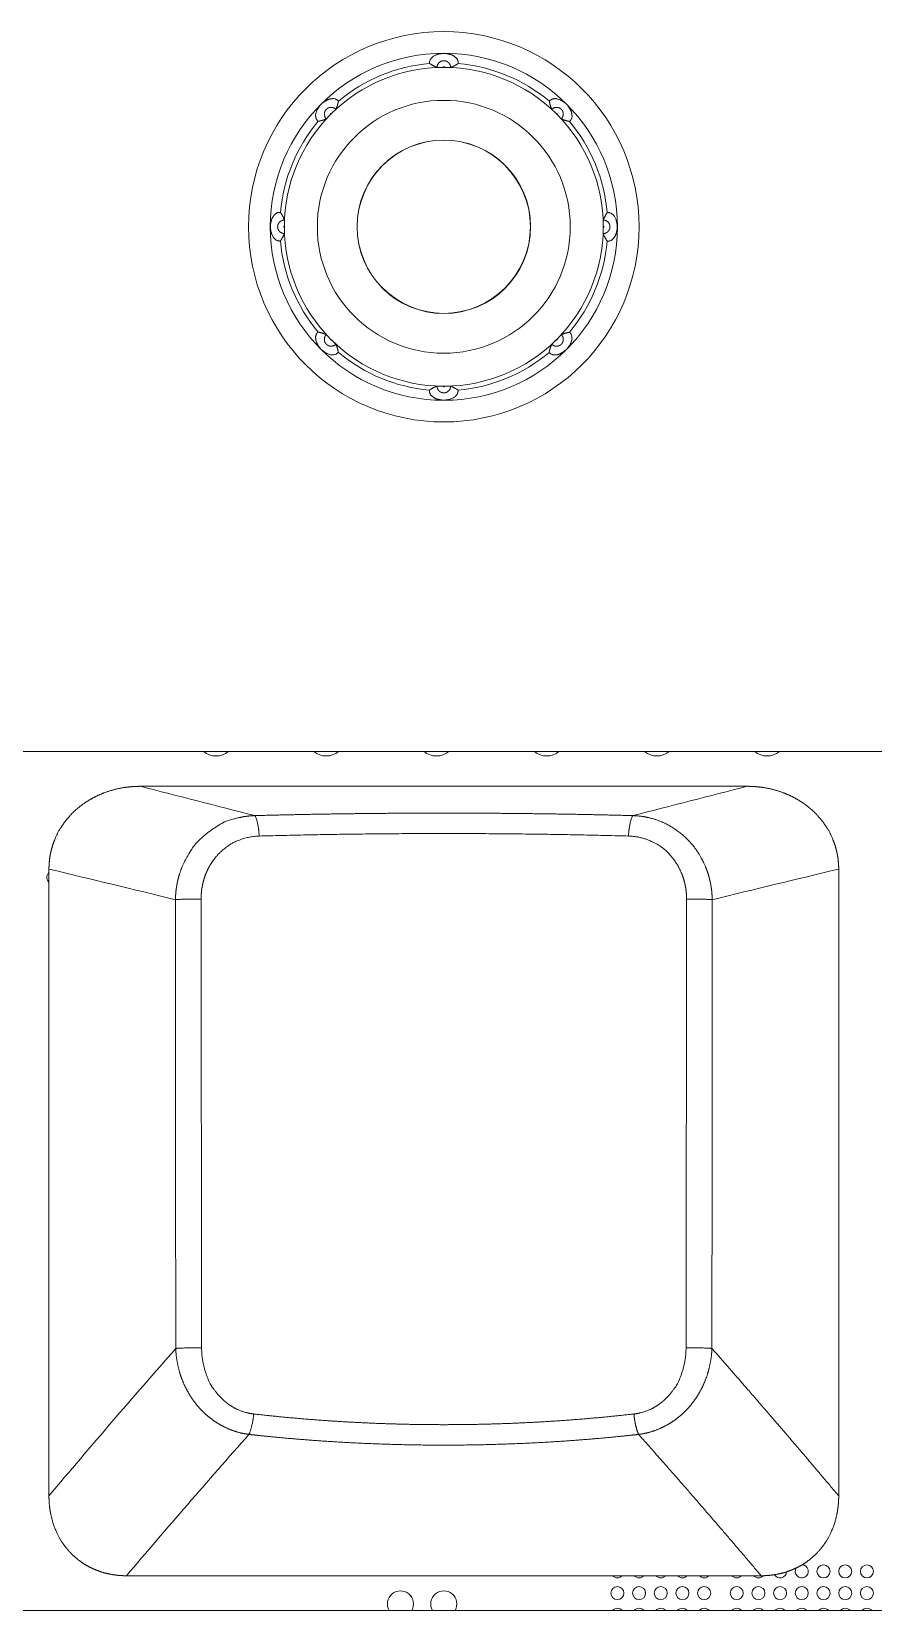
# Model space of a CAD drawing. Header units: metres. Extents: x 0.424 to 0.895, y -0.018 to 0.953.
# Drawn here: x 0.5793 to 0.5987, y 0.59078 to 0.62718 of the extents above; entities that cross this region are included whole.
import ezdxf

# ---------------------------------------------------------------- set-up
doc = ezdxf.new("R2010")
doc.units = ezdxf.units.M
doc.layers.add('Sichtbar (ISO)', color=7, linetype='Continuous', lineweight=50)
doc.layers.add('Sichtbar schmal (ISO)', color=7, linetype='Continuous', lineweight=35)

msp = doc.modelspace()

# ---------------------------------------------------------------- linework, layer by layer
at = {"layer": 'Sichtbar (ISO)', "lineweight": 9}
for p, q in [((0.5603999999999998, 0.6105760999609758), (0.6552, 0.6105760999609757)), ((0.5818035298051261, 0.6097757737308345), (0.5957971226702914, 0.6097757744980232)), ((0.5797003270645376, 0.593416056437063), (0.5797003263507133, 0.6078675933217081)), ((0.5979003263233855, 0.607867594431261), (0.5979003271035406, 0.5934160989983113)), ((0.59611394517345, 0.5915757743708658), (0.5814867090805098, 0.5915757741092095)), ((0.6552, 0.5907760999609756), (0.5603999999999998, 0.5907760999609757))]:
    msp.add_line(p, q, dxfattribs=at)
for centre, radius in [((0.5887996739162689, 0.6226764260797908), 0.0045), ((0.5888000000000009, 0.6226760999609746), 0.004), ((0.5888000000000009, 0.6226760999609746), 0.002), ((0.5888000000000009, 0.6226760999609746), 0.001996172337248936), ((0.5975500000000008, 0.5916760999609748), 0.0001499999999996362), ((0.5980500000000009, 0.5916760999609748), 0.0001499999999996362), ((0.5985500000000008, 0.5916760999609748), 0.0001499999999996362), ((0.5928000000000009, 0.5911760999609749), 0.0001499999999996362), ((0.5933000000000008, 0.5911760999609749), 0.0001499999999996362), ((0.5938000000000009, 0.5911760999609749), 0.000150000000000091), ((0.5943000000000008, 0.5911760999609749), 0.0001499999999996362), ((0.5948000000000009, 0.5911760999609749), 0.0001499999999996362), ((0.5955500000000008, 0.5911760999609749), 0.0001499999999996362), ((0.5960500000000009, 0.5911760999609749), 0.0001499999999996362), ((0.5965500000000008, 0.5911760999609749), 0.0001499999999996362), ((0.5970500000000009, 0.5911760999609749), 0.0001499999999996362), ((0.5975500000000008, 0.5911760999609749), 0.0001499999999996362), ((0.5980500000000009, 0.5911760999609749), 0.0001499999999996362), ((0.5985500000000008, 0.5911760999609749), 0.0001499999999996362)]:
    msp.add_circle(centre, radius, dxfattribs=at)
for centre, radius, start, end in [((0.5888000000000009, 0.6226760999609746), 0.003675000000000017, 90.24134933243043, 134.7535165404962), ((0.5888000000000009, 0.6226760999609746), 0.003779461790660005, 94.95485468305321, 129.9788064891958), ((0.5888000000000009, 0.6226760999610395), 0.003674999999935137, 89.7535165404968, 90.2413493324347), ((0.5888000000000009, 0.6226760999609746), 0.003675000000000025, 45.24134933242912, 89.75351654050117), ((0.5888000000000009, 0.6226760999609746), 0.003779461790659836, 49.95485468305196, 84.97880648919406), ((0.5888000000000009, 0.6226760999609746), 0.00377946179066025, 139.9548546830539, 174.9788064891924), ((0.5888000000000009, 0.6226760999609746), 0.003675000000000187, 135.2413493324317, 179.7535165404967), ((0.5888000000000027, 0.6226760999609726), 0.003675000000002766, 134.7535165404938, 135.2413493324289), ((0.588799999999999, 0.6226760999609728), 0.003675000000002363, 44.75351654049628, 45.2413493324277), ((0.5888000000000009, 0.6226760999609746), 0.003674999999999675, 0.2413493324278077, 44.75351654049737), ((0.5888000000000009, 0.6226760999609746), 0.003779461790659707, 4.954854683051013, 39.97880648919357), ((0.5887999999999363, 0.6226760999609746), 0.00367499999993565, 179.7535165404924, 180.241349332432), ((0.5888000000000009, 0.6226760999609746), 0.00367500000000013, 180.2413493324277, 224.7535165404923), ((0.5888000000000009, 0.6226760999609746), 0.003674999999999864, 315.2413493324266, 359.7535165404967), ((0.5888000000000654, 0.6226760999609746), 0.003674999999935196, 359.7535165404923, 0.241349332432037), ((0.5888000000000009, 0.6226760999609746), 0.00377946179066016, 184.9548546830504, 219.9788064891891), ((0.5888000000000009, 0.6226760999609746), 0.003779461790659902, 319.9548546830494, 354.9788064891923), ((0.5888000000000027, 0.6226760999609767), 0.003675000000002604, 224.7535165405, 225.2413493324308), ((0.5888000000000009, 0.6226760999609746), 0.003674999999999985, 225.2413493324285, 269.753516540494), ((0.5888000000000009, 0.6226760999609746), 0.003675000000000015, 270.2413493324233, 314.7535165404961), ((0.5888000000000135, 0.6226760999609617), 0.003674999999981783, 314.7535165404987, 315.241349332431), ((0.5888000000000009, 0.6226760999609746), 0.003779461790660129, 229.9548546830467, 264.9788064891872), ((0.5888000000000009, 0.6226760999609746), 0.003779461790659966, 274.9548546830463, 309.9788064891906), ((0.5888000000000009, 0.6226760999609103), 0.003674999999935651, 269.7535165404897, 270.2413493324347), ((0.5835500000000009, 0.6109260999609747), 0.0004500000000001438, 231.057558730966, 308.9424412689889), ((0.5860900000000008, 0.6109260999609747), 0.0004499999999998579, 231.0575587310111, 308.9424412689889), ((0.5886300000000008, 0.6109260999609747), 0.0004500000000000995, 231.0575587309615, 308.9424412689935), ((0.5911700000000008, 0.6109260999609747), 0.0004499999999998137, 231.0575587310065, 308.9424412690385), ((0.5937100000000007, 0.6109260999609747), 0.0004499999999998137, 231.0575587310065, 308.9424412689935), ((0.5962500000000006, 0.6109260999609746), 0.0004499999999998137, 231.0575587310065, 308.9424412690431), ((0.5798000000000009, 0.6076760999609747), 0.0001499999999999368, 131.643285775142, 228.3567198849909), ((0.593608008332955, 0.5958681070474031), 0.001799989061280156, 40.37559108278231, 40.3813609778194), ((0.5936079972259443, 0.5958680990528655), 0.001800002918912527, 18.12260901905701, 18.12901816190913), ((0.5928000000000009, 0.5916760999609748), 0.0001500000000000954, 221.9775222962699, 318.022477703614), ((0.5933000000000008, 0.5916760999609748), 0.0001500000000000954, 221.9775222962699, 318.022477703614), ((0.5938000000000009, 0.5916760999609748), 0.0001500000000000954, 221.9775222962699, 318.0224777037301), ((0.5943000000000008, 0.5916760999609748), 0.0001500000000000954, 221.9775222962699, 318.022477703614), ((0.5948000000000009, 0.5916760999609748), 0.0001500000000000954, 221.9775222962699, 318.022477703614), ((0.5955500000000008, 0.5916760999609748), 0.0001500000000000954, 221.9775222962699, 318.022477703614), ((0.5960500000000009, 0.5916760999609748), 0.0001500000000000954, 221.9775222962699, 318.3153472674991), ((0.5965500000000008, 0.5916760999609748), 0.0001500000000002837, 210.6705861153333, 356.1465620189982), ((0.5970500000000009, 0.5916760999609748), 0.0001500000000000491, 148.0360689903399, 88.6651395861879), ((0.5878000000000009, 0.5909260999609748), 0.0002999999999998383, 330.0000000000123, 209.9999999999537), ((0.5888000000000009, 0.5909260999609748), 0.0002999999999998383, 330.0000000000123, 209.9999999999537), ((0.5928000000000009, 0.5906760999609748), 0.0001499999999998001, 41.81031489591682, 138.189685104199), ((0.5933000000000008, 0.5906760999609748), 0.0001499999999998001, 41.81031489591682, 138.189685104199), ((0.5938000000000009, 0.5906760999609748), 0.000150000000000139, 41.81031489580103, 138.189685104199), ((0.5943000000000008, 0.5906760999609748), 0.0001499999999998001, 41.81031489591682, 138.189685104199), ((0.5948000000000009, 0.5906760999609748), 0.0001499999999998001, 41.81031489591682, 138.189685104199), ((0.5955500000000008, 0.5906760999609748), 0.0001499999999998001, 41.81031489591682, 138.189685104199), ((0.5960500000000009, 0.5906760999609748), 0.0001499999999998001, 41.81031489591682, 138.189685104199), ((0.5965500000000008, 0.5906760999609748), 0.0001499999999998001, 41.81031489591682, 138.189685104199), ((0.5970500000000009, 0.5906760999609748), 0.0001499999999998001, 41.81031489591682, 138.189685104199), ((0.5975500000000008, 0.5906760999609748), 0.0001499999999997243, 41.81031489588445, 138.1896851042314), ((0.5980500000000009, 0.5906760999609748), 0.0001499999999997243, 41.81031489588445, 138.1896851042314), ((0.5985500000000008, 0.5906760999609748), 0.0001499999999997243, 41.81031489588445, 138.1896851042314)]:
    msp.add_arc(centre, radius, start, end, dxfattribs=at)
for points in [[(0.5884735649383717, 0.6264414381367028), (0.5884655445149967, 0.6264967157195732), (0.5885337087684017, 0.6265973991427741), (0.5886197561650686, 0.6266381289686893), (0.5886739685260551, 0.6266576303050247), (0.588722807691887, 0.6266662102873944), (0.5887482467674214, 0.6266695430936441), (0.5887666899853528, 0.6266708681359774), (0.5887752167934366, 0.6266713575824145), (0.5887824423652571, 0.6266716369864944), (0.5887879916066374, 0.6266717993272972), (0.5887931610440202, 0.6266718887278824), (0.5887975117615712, 0.6266719290485812), (0.5888018706903633, 0.6266719313868432), (0.5888059257993316, 0.626671900871379), (0.5888104049383862, 0.6266718333493977), (0.5888150272056766, 0.6266717187065309), (0.5888209616096544, 0.6266715237156307), (0.5888277003559627, 0.6266712014079261), (0.5888376321572553, 0.6266706173476605), (0.5888499780554559, 0.6266695457611757), (0.5888811721617292, 0.6266662006087572), (0.5889221774518348, 0.6266573350588883), (0.5889952999933246, 0.6266363619019906), (0.5890613587757709, 0.6265917618594452), (0.5891111508624697, 0.626545354679741), (0.5891352225452212, 0.6264732637189115), (0.5891307944669895, 0.6264410576563103)], [(0.588644605560444, 0.62635016027382), (0.5885899122963522, 0.6263714950675001), (0.588503674023602, 0.626420428233426), (0.5884735649383717, 0.626441438136703)], [(0.589130794466989, 0.6264410576563104), (0.589101166196974, 0.6264201872596494), (0.5890132373178364, 0.6263711494569051), (0.5889557210288746, 0.6263501404280059)], [(0.5859066793967874, 0.625107771672798), (0.5858619235404887, 0.6251411855947354), (0.5858389262524404, 0.6252605707563375), (0.5858709653108856, 0.6253502127188019), (0.5858955098580011, 0.625402340855651), (0.5859239798803184, 0.6254429470127942), (0.5859396144298332, 0.6254632960314606), (0.5859517207927654, 0.6254772763833476), (0.5859574031860182, 0.6254836507814252), (0.5859623142763505, 0.6254889569384184), (0.5859661232984306, 0.6254929955237052), (0.5859697153593131, 0.6254967140019686), (0.5859727632368933, 0.6254998188914532), (0.5859758437922762, 0.6255029027451566), (0.5859787327662695, 0.625505748555732), (0.5859819477828762, 0.6255088680721359), (0.5859852973634695, 0.6255120555090947), (0.5859896316615356, 0.6255161140239113), (0.5859946248022476, 0.6255206513101798), (0.5860020610879221, 0.6255272615223183), (0.5860115493149977, 0.6255352341195672), (0.586035973234302, 0.6255549268519651), (0.5860712384393357, 0.625577653367473), (0.5861377775537855, 0.625614529408548), (0.5862160282249095, 0.6256297007575964), (0.5862840463265754, 0.6256320910753034), (0.5863520386169846, 0.6255981373828489), (0.5863716798935346, 0.6255722340890137)], [(0.5863716798935346, 0.6255722340890137), (0.5863654871221613, 0.6255365260255668), (0.586337986960966, 0.6254396759900397), (0.5863121724668993, 0.6253841502850561)], [(0.591231671711824, 0.6255694205641877), (0.5912650856337616, 0.6256141764204866), (0.5913844707953633, 0.6256371737085349), (0.5914741127578279, 0.6256051346500897), (0.5915262408946775, 0.6255805901029744), (0.59156684705182, 0.6255521200806567), (0.5915871960704865, 0.6255364855311423), (0.5916011764223738, 0.6255243791682098), (0.591607550820451, 0.6255186967749573), (0.5916128569774444, 0.6255137856846249), (0.5916168955627311, 0.6255099766625452), (0.5916206140409948, 0.6255063846016624), (0.591623718930479, 0.6255033367240824), (0.5916268027841827, 0.6255002561686989), (0.5916296485947584, 0.6254973671947055), (0.5916327681111617, 0.6254941521780993), (0.591635955548121, 0.6254908025975059), (0.5916400140629373, 0.6254864682994394), (0.591644551349206, 0.6254814751587277), (0.5916511615613447, 0.625474038873053), (0.5916591341585938, 0.6254645506459775), (0.591678826890991, 0.6254401267266736), (0.5917015534064992, 0.62540486152164), (0.5917384294475739, 0.6253383224071901), (0.5917536007966225, 0.6252600717360661), (0.5917559911143296, 0.6251920536344), (0.5917220374218748, 0.6251240613439906), (0.5916961341280396, 0.6251044200674407)], [(0.5912880724997328, 0.6253839333846454), (0.5912644845304473, 0.6254376932683998), (0.5912381058233261, 0.6255332738782986), (0.591231671711824, 0.6255694205641877)], [(0.5860921665763301, 0.6251641724607067), (0.5860384066925756, 0.6251405844914212), (0.5859428260826769, 0.6251142057842998), (0.5859066793967874, 0.625107771672798)], [(0.5916961341280396, 0.6251044200674407), (0.5916604260645929, 0.6251106128388142), (0.5915635760290658, 0.6251381130000097), (0.5915080503240822, 0.6251639274940761)], [(0.5850346618242722, 0.6223496648993458), (0.5849793874439977, 0.6223416449406469), (0.5848787078483281, 0.622409801459661), (0.5848379764442795, 0.6224958429346877), (0.5848184719009293, 0.6225500587094511), (0.5848098903576967, 0.6225989029443664), (0.5848065567245901, 0.6226243471694382), (0.5848052316142923, 0.6226427932623857), (0.5848047422929878, 0.6226513187012948), (0.5848044629386729, 0.6226585433861637), (0.5848043006129731, 0.6226640924825483), (0.5848042112223855, 0.622669261814353), (0.5848041709088814, 0.6226736124776675), (0.5848041685766168, 0.6226779713731347), (0.5848041990977624, 0.622682026478192), (0.584804266626603, 0.6226865056694392), (0.5848043812794664, 0.6226911280388794), (0.5848045762876725, 0.6226970626537819), (0.5848048986254409, 0.6227038016833273), (0.5848054827476397, 0.6227137340571832), (0.5848065544597683, 0.6227260807244683), (0.5848098999141127, 0.6227572759080493), (0.5848187661065033, 0.6227982822468967), (0.5848397410668374, 0.6228714078046461), (0.5848843448832297, 0.6229374671486223), (0.5849307507343017, 0.6229872534194134), (0.5850028374300993, 0.6230113223428493), (0.585035042304665, 0.623006894427963)], [(0.585035042304665, 0.623006894427963), (0.5850559127678386, 0.6229772660635242), (0.5851049505342528, 0.6228893371961799), (0.5851259595329695, 0.6228318209898487)], [(0.5924740603128459, 0.6228314944005318), (0.5924953950781685, 0.6228861875919263), (0.5925443282128933, 0.6229724258520202), (0.592565338175729, 0.6230025350226036)], [(0.592565338175729, 0.6230025350226036), (0.5926206125560041, 0.6230105549813023), (0.5927212921516736, 0.6229423984622882), (0.5927620235557217, 0.6228563569872616), (0.5927815280990724, 0.6228021412124983), (0.5927901096423049, 0.6227532969775817), (0.5927934432754116, 0.6227278527525101), (0.5927947683857089, 0.6227094066595646), (0.5927952577070135, 0.6227008812206558), (0.5927955370613283, 0.6226936565357857), (0.5927956993870291, 0.6226881074394011), (0.5927957887776159, 0.6226829381075962), (0.5927958290911198, 0.6226785874442816), (0.5927958314233849, 0.6226742285488147), (0.5927958009022393, 0.6226701734437575), (0.5927957333733986, 0.6226656942525102), (0.5927956187205352, 0.62266107188307), (0.5927954237123287, 0.6226551372681675), (0.5927951013745607, 0.6226483982386223), (0.5927945172523617, 0.6226384658647661), (0.5927934455402335, 0.6226261191974812), (0.592790100085889, 0.6225949240138999), (0.5927812338934985, 0.6225539176750529), (0.5927602589331643, 0.6224807921173033), (0.5927156551167716, 0.6224147327733269), (0.5926692492657, 0.6223649465025358), (0.5925971625699024, 0.6223408775791002), (0.5925649576953367, 0.6223453054939863)], [(0.5851259396871553, 0.6225207055214177), (0.5851046049218328, 0.6224660123300231), (0.5850556717871079, 0.6223797740699293), (0.5850346618242722, 0.6223496648993458)], [(0.5925649576953367, 0.6223453054939863), (0.592544087232163, 0.622374933858425), (0.5924950494657485, 0.6224628627257696), (0.5924740404670317, 0.6225203789321008)], [(0.5863683282881773, 0.6197827793577617), (0.5863349143662396, 0.6197380235014627), (0.5862155292046379, 0.6197150262134143), (0.5861258872421733, 0.6197470652718595), (0.5860737591053241, 0.619771609818975), (0.5860331529481811, 0.6198000798412927), (0.5860128039295148, 0.6198157143908073), (0.5859988235776279, 0.6198278207537398), (0.5859924491795502, 0.619833503146992), (0.5859871430225568, 0.6198384142373243), (0.5859831044372706, 0.6198422232594042), (0.585979385959007, 0.6198458153202872), (0.5859762810695222, 0.6198488631978671), (0.585973197215819, 0.6198519437532506), (0.5859703514052432, 0.6198548327272438), (0.5859672318888395, 0.6198580477438499), (0.5859640444518807, 0.6198613973244436), (0.5859599859370639, 0.6198657316225098), (0.5859554486507956, 0.6198707247632219), (0.5859488384386565, 0.6198781610488967), (0.5859408658414075, 0.6198876492759724), (0.5859211731090102, 0.6199120731952759), (0.5858984465935025, 0.6199473384003094), (0.5858615705524273, 0.6200138775147592), (0.5858463992033787, 0.6200921281858833), (0.5858440088856721, 0.6201601462875493), (0.585877962578127, 0.6202281385779588), (0.5859038658719616, 0.6202477798545087)], [(0.5859038658719616, 0.6202477798545087), (0.5859395739354083, 0.6202415870831353), (0.5860364239709358, 0.6202140869219397), (0.586091949675919, 0.6201882724278733)], [(0.5863119275002688, 0.619968266537304), (0.5863355154695543, 0.6199145066535496), (0.5863618941766756, 0.6198189260436509), (0.5863683282881773, 0.6197827793577617)], [(0.5916933206032138, 0.6202444282491514), (0.5917380764595125, 0.6202110143272139), (0.5917610737475608, 0.620091629165612), (0.5917290346891156, 0.6200019872031475), (0.5917044901420005, 0.6199498590662981), (0.5916760201196823, 0.6199092529091543), (0.5916603855701675, 0.6198889038904883), (0.5916482792072358, 0.6198749235386019), (0.5916425968139836, 0.619868549140524), (0.5916376857236512, 0.6198632429835309), (0.5916338767015711, 0.6198592043982445), (0.5916302846406886, 0.6198554859199806), (0.5916272367631084, 0.6198523810304961), (0.591624156207725, 0.6198492971767928), (0.5916212672337318, 0.6198464513662174), (0.5916180522171255, 0.6198433318498136), (0.5916147026365322, 0.6198401444128547), (0.5916103683384656, 0.6198360858980381), (0.5916053751977536, 0.6198315486117697), (0.5915979389120791, 0.6198249383996307), (0.5915884506850032, 0.6198169658023818), (0.5915640267656993, 0.6197972730699842), (0.591528761560666, 0.6197745465544764), (0.5914622224462162, 0.6197376705134013), (0.5913839717750918, 0.6197224991643528), (0.5913159536734263, 0.6197201088466461), (0.5912479613830166, 0.6197540625391007), (0.5912283201064668, 0.6197799658329357)], [(0.5912283201064668, 0.6197799658329357), (0.5912345128778403, 0.6198156738963826), (0.5912620130390357, 0.6199125239319097), (0.5912878275331019, 0.6199680496368931)], [(0.5915078334236712, 0.6201880274612428), (0.5915615933074256, 0.6202116154305282), (0.5916571739173249, 0.6202379941376495), (0.5916933206032138, 0.6202444282491514)], [(0.5891264350616295, 0.6189107617852462), (0.5891344550203282, 0.6188554874049713), (0.5890662985013143, 0.6187548078093019), (0.5889802570262875, 0.6187140764052538), (0.5889260412515244, 0.618694571861903), (0.5888771970166088, 0.6186859903186708), (0.5888517527915371, 0.6186826566855639), (0.5888333066985899, 0.6186813315752664), (0.5888247812596807, 0.6186808422539618), (0.5888175565748117, 0.618680562899647), (0.5888120074784271, 0.6186804005739468), (0.5888068381466226, 0.6186803111833594), (0.5888024874833079, 0.6186802708698552), (0.5887981285878406, 0.618680268537591), (0.5887940734827832, 0.6186802990587361), (0.5887895942915363, 0.6186803665875769), (0.588784971922096, 0.6186804812404405), (0.5887790373071936, 0.6186806762486468), (0.5887722982776483, 0.618680998586415), (0.5887623659037924, 0.6186815827086136), (0.588750019236507, 0.6186826544207418), (0.588718824052926, 0.6186859998750864), (0.5886778177140788, 0.6186948660674774), (0.5886046921563295, 0.6187158410278114), (0.588538632812353, 0.6187604448442038), (0.5884888465415617, 0.6188068506952755), (0.5884647776181262, 0.6188789373910732), (0.5884692055330122, 0.6189111422656388)], [(0.5884692055330122, 0.6189111422656388), (0.5884988338974511, 0.6189320127288126), (0.5885867627647956, 0.6189810504952269), (0.588644278971127, 0.6190020594939436)], [(0.5889553944395577, 0.6190020396481294), (0.5890100876309523, 0.618980704882807), (0.5890963258910462, 0.618931771748082), (0.5891264350616295, 0.6189107617852462)]]:
    msp.add_open_spline(points, degree=2, dxfattribs=at)
for points, knots in [([(0.5887845196944492, 0.626351067356768), (0.5887783744069477, 0.6263510414705713), (0.5887661464599621, 0.6263509677299852), (0.5887466381733959, 0.6263508161657962), (0.588721145291973, 0.6263505235225553), (0.5886980448191769, 0.6263502105295522), (0.5886782087021754, 0.6263499255602692), (0.5886644527409582, 0.6263497786582599), (0.5886506124672495, 0.6263497165134514), (0.5886450136304509, 0.6263500010935341), (0.588644605560444, 0.62635016027382)], [0, 0, 0, 0.09999999999977316, 0.1999999999995446, 0.2999999999993147, 0.3999999999990848, 0.4999999999988528, 0.5999999999988805, 0.6999999999987823, 0.8999999999988516, 1, 1, 1]), ([(0.5889557210288746, 0.6263501404280059), (0.588955136400721, 0.626349926880331), (0.5889487159751391, 0.6263497330360299), (0.5889372836581577, 0.6263497446312267), (0.5889212648291329, 0.6263499307775141), (0.5889004537764613, 0.6263502220986588), (0.5888780255108056, 0.6263505351654723), (0.588853387053695, 0.6263508104265956), (0.5888284958784018, 0.6263510113788602), (0.5888158096098425, 0.6263510659548635)], [0, 0, 0, 0.1167412731909504, 0.2334825463812706, 0.3502238195717682, 0.4669650927622658, 0.5931449107919704, 0.7287632738613746, 0.8643816369307811, 1, 1, 1]), ([(0.5863121724668993, 0.6253841502850561), (0.5863119100733764, 0.6253835858895155), (0.5863075072155299, 0.6253789088944293), (0.5862994151476266, 0.6253708332246104), (0.5862879564996945, 0.6253596378272825), (0.5862730348680685, 0.6253451281859704), (0.5862569543176643, 0.6253294903789002), (0.5862393376585562, 0.6253122629978054), (0.5862215948450064, 0.625294804373674), (0.5862125857074191, 0.6252858724182107)], [0, 0, 0, 0.1167412731868587, 0.2334825463739605, 0.3502238195611871, 0.4669650927484138, 0.5931449107787176, 0.728763273852477, 0.8643816369261711, 1, 1, 1]), ([(0.5913876481371751, 0.6252856405562097), (0.5913832844525339, 0.6252899676321918), (0.5913745858342088, 0.6252985619653981), (0.591360684215136, 0.6253122492401324), (0.5913424510973629, 0.6253300684977653), (0.5913258952793592, 0.6253461816768258), (0.5913116675260042, 0.6253600064228793), (0.5913018367221923, 0.625369629476121), (0.5912920062353587, 0.6253793720772295), (0.5912882484912699, 0.6253835322782815), (0.5912880724997328, 0.6253839333846454)], [0, 0, 0, 0.1000000000004426, 0.2000000000006858, 0.3000000000004913, 0.4000000000002967, 0.5000000000000484, 0.5999999999996782, 0.6999999999993081, 0.8999999999990984, 1, 1, 1]), ([(0.5861904594047658, 0.6252637480981492), (0.5861861323287837, 0.6252593844135077), (0.5861775379955773, 0.625250685795183), (0.5861638507208429, 0.6252367841761098), (0.5861460314632102, 0.6252185510583371), (0.5861299182841496, 0.625201995240333), (0.586116093538096, 0.625187767486978), (0.5861064704848548, 0.6251779366831662), (0.586096727883746, 0.6251681061963327), (0.5860925676826939, 0.625164348452244), (0.5860921665763301, 0.6251641724607067)], [0, 0, 0, 0.1000000000002768, 0.2000000000004539, 0.3000000000005062, 0.4000000000005585, 0.5000000000006108, 0.6000000000006631, 0.7000000000005351, 0.9000000000008899, 1, 1, 1]), ([(0.5915080503240822, 0.6251639274940761), (0.5915074859285416, 0.6251641898875989), (0.5915028089334553, 0.6251685927454459), (0.5914947332636363, 0.6251766848133488), (0.5914835378663086, 0.6251881434612809), (0.5914690282249966, 0.6252030650929069), (0.5914533904179259, 0.6252191456433112), (0.5914361630368314, 0.6252367623024195), (0.5914187044127, 0.6252545051159688), (0.5914097724572368, 0.6252635142535563)], [0, 0, 0, 0.1167412731849525, 0.233482546369905, 0.3502238195552334, 0.4669650927404775, 0.5931449107713095, 0.7287632738476088, 0.8643816369239049, 1, 1, 1]), ([(0.5851259595329695, 0.6228318209898487), (0.5851261730806443, 0.6228312363616951), (0.5851263669249454, 0.6228248159361139), (0.5851263553297488, 0.6228133836191343), (0.5851261691834613, 0.6227973647901097), (0.5851258778623167, 0.6227765537374363), (0.5851255647955034, 0.6227541254717779), (0.5851252895343798, 0.6227294870146665), (0.5851250885821152, 0.6227045958393748), (0.5851250340061122, 0.6226919095708167)], [0, 0, 0, 0.1167412731871197, 0.2334825463742393, 0.3502238195610046, 0.466965092747517, 0.5931449107776364, 0.7287632738519463, 0.8643816369262562, 1, 1, 1]), ([(0.5924749673957938, 0.6226915802665262), (0.5924749415095627, 0.6226977255622967), (0.5924748677688483, 0.622709953525591), (0.5924747162045125, 0.6227294618194874), (0.5924744235612013, 0.6227549546986149), (0.5924741105682025, 0.6227780551679738), (0.5924738255990071, 0.6227978912805348), (0.59247367869717, 0.6228116472347774), (0.5924736165525778, 0.6228254874979902), (0.5924739011326258, 0.6228310863306923), (0.5924740603128459, 0.6228314944005318)], [0, 0, 0, 0.09999999999998614, 0.1999999999999723, 0.2999999999999584, 0.3999999999999438, 0.4999999999999282, 0.5999999999997365, 0.6999999999995434, 0.8999999999996875, 1, 1, 1]), ([(0.5851250326042075, 0.6226606196554232), (0.5851250584904389, 0.6226544743596526), (0.5851251322311535, 0.6226422463963583), (0.5851252837954887, 0.6226227381024616), (0.5851255764388004, 0.6225972452233344), (0.5851258894317991, 0.6225741447539754), (0.5851261744009946, 0.6225543086414145), (0.5851263213028317, 0.6225405526871718), (0.5851263834474238, 0.6225267124239592), (0.585126098867376, 0.6225211135912572), (0.5851259396871553, 0.6225207055214177)], [0, 0, 0, 0.1000000000001347, 0.2000000000002702, 0.3000000000002285, 0.4000000000000516, 0.4999999999998736, 0.5999999999996944, 0.6999999999992643, 0.8999999999989388, 1, 1, 1]), ([(0.5924740404670317, 0.6225203789321008), (0.5924738269193569, 0.6225209635602543), (0.5924736330750558, 0.6225273839858353), (0.5924736446702524, 0.6225388163028149), (0.5924738308165399, 0.6225548351318396), (0.5924741221376848, 0.622575646184513), (0.5924744352044984, 0.6225980744501715), (0.5924747104656214, 0.622622712907283), (0.5924749114178864, 0.6226476040825748), (0.5924749659938895, 0.6226602903511329)], [0, 0, 0, 0.1167412731857606, 0.2334825463721609, 0.3502238195585614, 0.466965092744962, 0.5931449107753766, 0.7287632738501894, 0.8643816369248112, 1, 1, 1]), ([(0.586091949675919, 0.6201882724278733), (0.58609251407146, 0.6201880100343504), (0.5860971910665465, 0.6201836071765037), (0.5861052667363653, 0.6201755151086005), (0.5861164621336927, 0.6201640564606684), (0.586130971775005, 0.6201491348290424), (0.5861466095820753, 0.6201330542786383), (0.5861638369631698, 0.6201154376195299), (0.5861812955873013, 0.6200976948059804), (0.5861902275427648, 0.620088685668393)], [0, 0, 0, 0.1167412731861889, 0.2334825463728099, 0.350223819559431, 0.4669650927461404, 0.5931449107766155, 0.728763273851099, 0.864381636925449, 1, 1, 1]), ([(0.5862123518628262, 0.6200665593657397), (0.5862167155474678, 0.6200622322897575), (0.5862254141657924, 0.6200536379565509), (0.5862393157848653, 0.6200399506818168), (0.5862575489026383, 0.6200221314241843), (0.5862741047206425, 0.6200060182451237), (0.5862883324739976, 0.6199921934990699), (0.5862981632778089, 0.6199825704458284), (0.5863079937646433, 0.6199728278447199), (0.5863117515087313, 0.619968667643668), (0.5863119275002688, 0.619968266537304)], [0, 0, 0, 0.09999999999961101, 0.1999999999994214, 0.29999999999942, 0.3999999999995624, 0.4999999999997556, 0.5999999999997643, 0.6999999999993338, 0.8999999999996513, 1, 1, 1]), ([(0.5912878275331019, 0.6199680496368931), (0.591288089926625, 0.6199686140324339), (0.5912924927844717, 0.6199732910275201), (0.5913005848523751, 0.619981366697339), (0.5913120435003067, 0.6199925620946667), (0.5913269651319328, 0.6200070717359789), (0.5913430456823373, 0.6200227095430493), (0.5913606623414455, 0.6200399369241439), (0.5913784051549948, 0.6200573955482753), (0.5913874142925822, 0.6200663275037387)], [0, 0, 0, 0.1167412731869511, 0.2334825463732269, 0.350223819559252, 0.4669650927453675, 0.5931449107756717, 0.7287632738504919, 0.8643816369253122, 1, 1, 1]), ([(0.591409540595236, 0.6200884518238001), (0.591413867671218, 0.6200928155084415), (0.5914224620044244, 0.6201015141267664), (0.5914361492791583, 0.6201154157458396), (0.5914539685367916, 0.6201336488636122), (0.5914700817158516, 0.6201502046816164), (0.5914839064619056, 0.6201644324349713), (0.591493529515147, 0.6201742632387831), (0.5915032721162555, 0.6201840937256166), (0.5915074323173073, 0.6201878514697056), (0.5915078334236712, 0.6201880274612428)], [0, 0, 0, 0.1000000000002268, 0.2000000000004536, 0.3000000000007428, 0.400000000001032, 0.5000000000013765, 0.6000000000015345, 0.7000000000014279, 0.9000000000007677, 1, 1, 1]), ([(0.588644278971127, 0.6190020594939436), (0.5886448635992804, 0.6190022730416185), (0.5886512840248613, 0.6190024668859196), (0.5886627163418413, 0.6190024552907227), (0.588678735170866, 0.6190022691444355), (0.5886995462235391, 0.6190019778232907), (0.5887219744891974, 0.619001664756477), (0.5887466129463089, 0.6190013894953539), (0.5887715041216008, 0.6190011885430892), (0.5887841903901587, 0.6190011339670859)], [0, 0, 0, 0.1167412731853022, 0.2334825463706044, 0.3502238195560834, 0.4669650927415624, 0.5931449107720816, 0.7287632738480224, 0.8643816369239632, 1, 1, 1]), ([(0.588815480305552, 0.6190011325651813), (0.5888216256013227, 0.6190011584514128), (0.5888338535646174, 0.6190012321921272), (0.5888533618585136, 0.6190013837564627), (0.5888788547376409, 0.6190016763997741), (0.5889019552070001, 0.6190019893927728), (0.5889217913195609, 0.6190022743619685), (0.5889355472738036, 0.6190024212638054), (0.5889493875370161, 0.6190024834083977), (0.5889549863697182, 0.6190021988283498), (0.5889553944395577, 0.6190020396481294)], [0, 0, 0, 0.1000000000002907, 0.2000000000005814, 0.3000000000008736, 0.4000000000010977, 0.5000000000012467, 0.6000000000013956, 0.7000000000014213, 0.9000000000010956, 1, 1, 1]), ([(0.5797003263507129, 0.6078675934490028), (0.5797003263467293, 0.6079414699300073), (0.5797123926375295, 0.608089052108155), (0.5797364957809775, 0.6082351155710268), (0.5797726009457818, 0.6083785895709827), (0.579812365459207, 0.6084951267627657), (0.579849231871268, 0.6085864554324396), (0.579949213531382, 0.6087996674521515), (0.5801715916842078, 0.6090974880453044), (0.5803805226553583, 0.6092870275124579), (0.5805338995577569, 0.6094013816006647), (0.5806821451073545, 0.6094918562300519), (0.5808209670857603, 0.6095630533721421), (0.5810003389946985, 0.609639370925939), (0.5812242494054078, 0.6097078187971798), (0.5813962566427542, 0.6097418925148785), (0.5815699267982972, 0.6097673495909761), (0.5817451329917556, 0.6097757737280506), (0.5818035298007642, 0.609775773731127)], [0, 0, 0, 0.05555555555551674, 0.111111111111034, 0.1666666666665523, 0.2222222222220691, 0.2777777777776032, 0.3333333333331591, 0.3888888888887224, 0.4444444444442883, 0.4999999999998541, 0.55555555555542, 0.6111111111109907, 0.6666666666665613, 0.7222222222221312, 0.7777777777777051, 0.833333333333279, 0.9444444444444268, 1, 1, 1]), ([(0.595797122695388, 0.6097757744842347), (0.5958555192301012, 0.6097757744874467), (0.596030724725883, 0.6097673504399558), (0.5962043941615036, 0.6097418935973804), (0.5963764007007023, 0.6097078201880902), (0.5966003102689099, 0.6096393729188903), (0.5967796815667973, 0.6095630560281071), (0.5969185031209033, 0.6094918594973644), (0.5970667487145408, 0.6094013853751996), (0.5972201260410877, 0.6092870315913945), (0.5974290576480918, 0.6090974925393133), (0.59765143668625, 0.6087996723916489), (0.5977514190657682, 0.6085864602846315), (0.5977882858994614, 0.6084951311797336), (0.5978280508717214, 0.6083785934039766), (0.5978641564659044, 0.6082351186316514), (0.5978882599014348, 0.6080890543557718), (0.5979003263467442, 0.6079414713298761), (0.5979003263507118, 0.6078675944284779)], [0, 0, 0, 0.05555555555556056, 0.1666666666666864, 0.2222222222222575, 0.2777777777778233, 0.3333333333333953, 0.3888888888889583, 0.4444444444445268, 0.5000000000000999, 0.555555555555659, 0.6111111111112161, 0.6666666666667751, 0.7222222222223308, 0.7777777777778682, 0.8333333333334108, 0.8888888888889532, 0.9444444444444828, 1, 1, 1]), ([(0.5814867090806467, 0.5915757737140764), (0.5814088532929698, 0.591575773705271), (0.5812532746527301, 0.5915878311842863), (0.5810991369663786, 0.5916124372743043), (0.5809479110209366, 0.5916497636297282), (0.5808249489244729, 0.5916917389758528), (0.5807287358051105, 0.5917310446960193), (0.5806194970868912, 0.5917836085836863), (0.5804998029442916, 0.5918537267551708), (0.5803759764653457, 0.5919406968790969), (0.5802521655709777, 0.5920473459140783), (0.5801675905761255, 0.5921359501912276), (0.5801140898487517, 0.5921977535956484), (0.5800383751745414, 0.5922943197926851), (0.5799500799932532, 0.5924324502485508), (0.5798582696140931, 0.5926103904677356), (0.5797782007439093, 0.5928329391526079), (0.5797388555140344, 0.5930054086547306), (0.5797097512724746, 0.5931802475618766), (0.5797003270727508, 0.5933570962303856), (0.5797003270645343, 0.5934160564411791)], [0, 0, 0, 0.04999999999998002, 0.0999999999999545, 0.1499999999999345, 0.1999999999999145, 0.2499999999998946, 0.2999999999998809, 0.349999999999867, 0.3999999999998531, 0.4499999999998326, 0.4999999999998231, 0.5499999999998237, 0.5999999999998245, 0.6499999999998252, 0.6999999999998348, 0.7499999999998501, 0.7999999999998668, 0.849999999999893, 0.9499999999999594, 1, 1, 1]), ([(0.5979003271284657, 0.5934160571156191), (0.5979003271345507, 0.5933570968025825), (0.5978909029256052, 0.5931802478609456), (0.5978617986191668, 0.5930054088256811), (0.5978224532880628, 0.5928329391244322), (0.5977423842514793, 0.5926103903421618), (0.5976505736936867, 0.5924324500368373), (0.597562278347442, 0.5922943195337517), (0.5974865635431349, 0.5921977533344375), (0.5974330627951047, 0.5921359500060581), (0.5973484877609041, 0.5920473458258028), (0.597224676854207, 0.5919406969442284), (0.5971008504267067, 0.5918537269817583), (0.5969811563952678, 0.5917836089675319), (0.5968719177866407, 0.5917310451953377), (0.596775704762406, 0.5916917395567465), (0.5966527427918051, 0.5916497642960503), (0.5965015170192826, 0.5916124380147534), (0.5963473795033176, 0.591587831966709), (0.5961918010321053, 0.5915757745005762), (0.5961139453476733, 0.5915757745012856)], [0, 0, 0, 0.04999999999997613, 0.1499999999999432, 0.1999999999999205, 0.2499999999999086, 0.2999999999998954, 0.3499999999998725, 0.3999999999998646, 0.4499999999998635, 0.4999999999998784, 0.5499999999998885, 0.5999999999999014, 0.6499999999999143, 0.6999999999999272, 0.7499999999999338, 0.799999999999947, 0.8499999999999643, 0.8999999999999735, 0.9499999999999844, 1, 1, 1])]:
    msp.add_open_spline(points, degree=2, knots=knots, dxfattribs=at)
at = {"layer": 'Sichtbar schmal (ISO)', "lineweight": 9}
for p, q in [((0.5832185174697954, 0.5968308540326618), (0.5832059695991308, 0.6071767629343459)), ((0.594394729943707, 0.6071767640886399), (0.5943820903937282, 0.5968308539268015))]:
    msp.add_line(p, q, dxfattribs=at)
at = {"layer": 'Sichtbar schmal (ISO)', "lineweight": 9, "flags": 128}
for points in [[(0.584437513656793, 0.6091001295933149, 0.0009213554582276922), (0.5818035298201409, 0.6097757737214856)], [(0.5957971226191482, 0.6097757745128288, 0.0009217040764781004), (0.5931631392685833, 0.6091001299811631)], [(0.5826151126615862, 0.60716227152922, 0.001053733037415833), (0.5797003270910561, 0.607867593067069)], [(0.5979003243716732, 0.6078675944280906, 0.001052378994313751), (0.5949855388970925, 0.6071622721739159)], [(0.5826216069035751, 0.5968156730781451, 0.005459059545972161), (0.5797003356203951, 0.5934160564350055)], [(0.5843098648947018, 0.5948343560750132, 0.005362077759259854), (0.5814867090804835, 0.5915757737230601)]]:
    msp.add_lwpolyline(points, format="xyb", dxfattribs=at)
at = {"layer": 'Sichtbar schmal (ISO)', "lineweight": 9}
msp.add_circle((0.5888000000000009, 0.6226760999609746), 0.002914843749999818, dxfattribs=at)
for points in [[(0.5889557210288746, 0.6263501404280059), (0.5889557209435395, 0.6263540947411654), (0.5889553170400657, 0.6263619793136176), (0.5889526969273691, 0.6263875336545371), (0.5889366311424449, 0.6264274655063579), (0.5889141611193861, 0.6264569108262172), (0.5888900087683308, 0.6264777690536497), (0.5888656514115793, 0.6264914015316189), (0.5888430447194221, 0.6264997828764685), (0.5888238344019516, 0.6265036940246425), (0.588808846569201, 0.6265052585163375), (0.5887896890893268, 0.6265054135881312), (0.5887662042930235, 0.6265020500766146), (0.5887367839914525, 0.626493130500985), (0.5887036420036695, 0.6264733796401646), (0.5886692608997385, 0.6264390169531597), (0.5886445765990413, 0.6263815125721907), (0.588644605560444, 0.62635016027382)], [(0.5863121724668993, 0.6253841502850561), (0.5863093071242367, 0.6253870155040522), (0.5863032947763807, 0.62539242809538), (0.586283295562456, 0.6254086240398469), (0.5862437662357467, 0.6254253849737235), (0.5862071371174218, 0.6254302616211181), (0.5861753848231276, 0.6254279148933917), (0.5861485848705804, 0.6254203414075273), (0.5861267219298013, 0.6254103073731758), (0.5861104045963159, 0.6253995206059054), (0.5860987201935456, 0.6253900576054288), (0.5860850641659665, 0.6253766440138147), (0.5860708223508925, 0.6253576753786902), (0.5860563026983521, 0.6253305794499733), (0.5860468007803327, 0.6252931899436115), (0.5860467415574219, 0.6252445527190248), (0.5860699488117832, 0.6251863492162169), (0.5860921665763301, 0.6251641724607067)], [(0.5915080503240822, 0.6251639274940761), (0.5915109155430784, 0.6251667928367389), (0.5915163281344059, 0.625172805184595), (0.5915325240788731, 0.6251928043985195), (0.5915492850127495, 0.6252323337252291), (0.5915541616601442, 0.6252689628435535), (0.5915518149324177, 0.6253007151378478), (0.5915442414465535, 0.6253275150903949), (0.591534207412202, 0.6253493780311743), (0.5915234206449316, 0.6253656953646597), (0.5915139576444551, 0.6253773797674297), (0.5915005440528409, 0.6253910357950089), (0.5914815754177164, 0.6254052776100828), (0.5914544794889991, 0.6254197972626234), (0.5914170899826374, 0.6254292991806429), (0.591368452758051, 0.6254293584035535), (0.5913102492552428, 0.6254061511491924), (0.5912880724997328, 0.6253839333846454)], [(0.5851259595329695, 0.6228318209898487), (0.5851219074139605, 0.6228318209024029), (0.5851138287619895, 0.6228313968104947), (0.5850882349200445, 0.6228287074928704), (0.5850484316950694, 0.6228126078079016), (0.5850190826866708, 0.6227901554203876), (0.5849982898111463, 0.6227660437706849), (0.5849846946461764, 0.6227417380792918), (0.5849763303462275, 0.6227191835118773), (0.5849724196453528, 0.6227000180184348), (0.5849708488767276, 0.6226850645461947), (0.5849706774486129, 0.6226659234348989), (0.5849740198151241, 0.6226424401003574), (0.58498291258529, 0.622613013440647), (0.5850026320881176, 0.6225798561964877), (0.5850369819225195, 0.6225454226082424), (0.5850945480209755, 0.6225206765236497), (0.5851259396871553, 0.6225207055214177)], [(0.5924740404670317, 0.6225203789321008), (0.5924780925860407, 0.6225203790195464), (0.5924861712380123, 0.6225208031114549), (0.5925117650799573, 0.6225234924290789), (0.5925515683049323, 0.6225395921140477), (0.5925809173133305, 0.6225620445015617), (0.5926017101888553, 0.6225861561512643), (0.5926153053538248, 0.6226104618426576), (0.5926236696537741, 0.6226330164100722), (0.5926275803546485, 0.6226521819035146), (0.5926291511232736, 0.6226671353757549), (0.5926293225513889, 0.6226862764870504), (0.592625980184878, 0.6227097598215923), (0.5926170874147112, 0.6227391864813022), (0.5925973679118836, 0.6227723437254618), (0.5925630180774817, 0.6228067773137067), (0.5925054519790263, 0.6228315233982995), (0.5924740603128459, 0.6228314944005318)], [(0.586091949675919, 0.6201882724278733), (0.5860890844569233, 0.6201854070852105), (0.5860836718655957, 0.6201793947373544), (0.5860674759211285, 0.6201593955234298), (0.5860507149872521, 0.6201198661967204), (0.586045838339857, 0.6200832370783957), (0.5860481850675839, 0.6200514847841015), (0.5860557585534482, 0.6200246848315545), (0.5860657925877997, 0.620002821890775), (0.5860765793550702, 0.6199865045572895), (0.5860860423555466, 0.6199748201545197), (0.5860994559471607, 0.6199611641269402), (0.5861184245822854, 0.6199469223118665), (0.5861455205110021, 0.619932402659326), (0.5861829100173643, 0.6199229007413065), (0.5862315472419507, 0.6199228415183957), (0.5862897507447585, 0.619946048772757), (0.5863119275002688, 0.619968266537304)], [(0.5912878275331019, 0.6199680496368931), (0.591290692875765, 0.619965184417897), (0.5912967052236207, 0.6199597718265694), (0.5913167044375457, 0.6199435758821024), (0.591356233764255, 0.619926814948226), (0.5913928628825795, 0.6199219383008311), (0.5914246151768741, 0.6199242850285578), (0.5914514151294208, 0.6199318585144221), (0.5914732780702004, 0.6199418925487735), (0.5914895954036858, 0.6199526793160439), (0.5915012798064561, 0.6199621423165207), (0.5915149358340352, 0.6199755559081348), (0.5915291776491087, 0.6199945245432593), (0.5915436973016497, 0.6200216204719762), (0.5915531992196691, 0.6200590099783378), (0.5915532584425798, 0.6201076472029244), (0.5915300511882186, 0.6201658507057324), (0.5915078334236712, 0.6201880274612428)], [(0.588644278971127, 0.6190020594939435), (0.5886442790585722, 0.6189980073749346), (0.5886447031504806, 0.6189899287229631), (0.5886473924681047, 0.6189643348810183), (0.5886634921530738, 0.6189245316560431), (0.5886859445405878, 0.6188951826476448), (0.5887100561902905, 0.6188743897721203), (0.5887343618816837, 0.6188607946071505), (0.588756916449098, 0.6188524303072014), (0.5887760819425409, 0.6188485196063269), (0.588791035414781, 0.6188469488377014), (0.5888101765260765, 0.6188467774095866), (0.5888336598606181, 0.618850119776098), (0.5888630865203284, 0.6188590125462642), (0.5888962437644879, 0.618878732049092), (0.588930677352733, 0.6189130818834935), (0.5889554234373257, 0.6189706479819492), (0.5889553944395577, 0.6190020396481294)], [(0.5844375131459426, 0.6091001248565671), (0.5843565249938008, 0.6090973725581241), (0.5841961110245668, 0.609077962468344), (0.5841069856879965, 0.6090592013067474), (0.5840862852599346, 0.6090545936564258), (0.5837137509229913, 0.6089671550860608), (0.583103158699859, 0.6085165766629536), (0.5828658020112341, 0.6081253461586809), (0.5827912029134793, 0.6079750468530444), (0.5827550203210388, 0.6078837419895333), (0.5827450991888019, 0.6078576645840912), (0.5827133966810768, 0.6077707548040117), (0.5826707016425182, 0.6076182510171199), (0.5826512479496566, 0.607520441479678), (0.582644223372714, 0.607481239879172), (0.582629334832907, 0.6073879079915286), (0.5826162511110322, 0.6072379736115768), (0.582615099161085, 0.6071622718489025)], [(0.593163139247584, 0.6091001298629648), (0.5927326855939506, 0.6091117274657613), (0.5918670439485615, 0.6091302936022647), (0.5909956227319924, 0.6091442447556656), (0.5901189467923665, 0.6091535748768333), (0.5892401607549811, 0.6091582448521402), (0.5883604920892773, 0.6091582448047632), (0.5874817060477051, 0.6091535747346718), (0.5866050301064968, 0.6091442445191907), (0.585733608918111, 0.6091302932729687), (0.5848679673227395, 0.6091117270440615), (0.5844375136755868, 0.6091001293944236)], [(0.5845439230783616, 0.6086294252690385), (0.5845380214330869, 0.6087902416547405), (0.5844723000976644, 0.609080961298893), (0.5844375136755868, 0.6091001293944235)], [(0.593163139247584, 0.609100129862965), (0.5931283528721194, 0.6090809617599389), (0.5930626316271007, 0.6087902421094016), (0.5930567299906649, 0.6086294257249554)], [(0.5949855539166145, 0.6071622756535874), (0.594984405435245, 0.6072378961217365), (0.5949713330209249, 0.6073878262265612), (0.594956467180317, 0.6074810089313133), (0.5949495310075897, 0.6075197648783736), (0.5949301351488172, 0.6076175014479128), (0.5948873595588482, 0.6077704713972175), (0.5948556178816072, 0.6078574894163231), (0.5948458330313886, 0.6078832231189722), (0.5948097023331687, 0.6079744950182218), (0.5947349680998648, 0.6081251540229211), (0.5945921750138884, 0.6083605165032675), (0.5943332887570252, 0.6086426081058464), (0.5940323705830762, 0.6088597290511152), (0.5936996110730199, 0.6090112998281559), (0.5935130150902339, 0.6090549001864984), (0.5934932134973117, 0.609059297444228), (0.5934044159554253, 0.6090779903909018), (0.5932440056548882, 0.6090973785768843), (0.5931631397271155, 0.6091001253298424)], [(0.5832059663697439, 0.6071767726864999), (0.583205900211835, 0.6072333279997175), (0.5832136669376202, 0.6073462562798976), (0.5832319038091075, 0.607475930386061), (0.5832664777395877, 0.6076205561053638), (0.5833144109673915, 0.6077597823082259), (0.5833752722093557, 0.6078926999605332), (0.5834484148089648, 0.6080176731726877), (0.5835333090576157, 0.6081338388362154), (0.5836288720844784, 0.6082396525819005), (0.5837347903584571, 0.608334838156041), (0.583955371319121, 0.6084944031933427), (0.5843420826596714, 0.6086237643908481), (0.5845439167598877, 0.6086294249280451)], [(0.5930567299906649, 0.6086294257249554), (0.5909773468305664, 0.6086874681964288), (0.5866233061438959, 0.6086874679632415), (0.5845439230783611, 0.6086294252690386)], [(0.5930567361708824, 0.6086294253881224), (0.5933276460266577, 0.6086218276146658), (0.5938309336537948, 0.6083931093375643), (0.5940634695680371, 0.608138764165089), (0.5941511837783962, 0.6080194944888164), (0.5942253954932896, 0.6078927087644096), (0.5942862649272763, 0.6077597929126586), (0.5943342066964148, 0.6076205668366832), (0.5943687884424269, 0.6074759393296385), (0.5943870301909713, 0.6073462622733418), (0.5943947993232761, 0.6072333304288264), (0.5943947331692568, 0.6071767738640856)], [(0.5832059758248918, 0.6071767537199395), (0.5830506147305784, 0.6071789117836717), (0.5826849660536497, 0.6071699573182207), (0.5826151201238042, 0.607162284101161)], [(0.5949855329907052, 0.6071622846518481), (0.5949156910452186, 0.6071699574245076), (0.5945500803425359, 0.6071789120232087), (0.5943947237187146, 0.6071767548517102)], [(0.5843098648549451, 0.5948343545139853), (0.584229949060096, 0.594844424575536), (0.5840677679145444, 0.5948802844630454), (0.5839003699992529, 0.5949349912888813), (0.5837312000023228, 0.5950092823748808), (0.5835761593775644, 0.5950963076217185), (0.5834372425835547, 0.5951928566476233), (0.5833094344215022, 0.595298970343241), (0.5831912215028212, 0.595415238934362), (0.583080768566004, 0.5955439392067611), (0.5829790004387889, 0.595684820620834), (0.5828898132966972, 0.5958325736672887), (0.5828131338105084, 0.5959864508371405), (0.5827473386476615, 0.5961503349427466), (0.5826928170332273, 0.5963254588880399), (0.5826516786765339, 0.5965126895311358), (0.5826255283341277, 0.596711645160175), (0.5826216417483318, 0.5968156699655305)], [(0.583218523610996, 0.5968308647834902), (0.5830604198926541, 0.5968330542570632), (0.5826881439527585, 0.596823571658053), (0.5826216481852187, 0.5968156611946598)], [(0.5844192665362982, 0.5953053894351865), (0.5842910044665379, 0.5953200301548554), (0.5840442287856601, 0.5954029027949637), (0.5838999499159151, 0.59548806281198), (0.5838376984394429, 0.5955299228307116), (0.58375258348595, 0.5955946460102216), (0.5836508691572151, 0.595690408073004), (0.5835889865146853, 0.5957616988310492), (0.5835583237812736, 0.5957995773601803), (0.5833835231510945, 0.5960310299943445), (0.5832188516026624, 0.5965586509367322), (0.5832185143556387, 0.5968308438288541)], [(0.5943820935118458, 0.596830843736798), (0.594381756232254, 0.5965586478968631), (0.5942171404051425, 0.5960310268176315), (0.5940423378511248, 0.5957995717291504), (0.5940116748383586, 0.5957616931612982), (0.5939497909449671, 0.5956904019745392), (0.593848073698313, 0.5955946396807346), (0.5937629585525953, 0.5955299168190976), (0.5937007063764943, 0.595488056258834), (0.5935564381343544, 0.595402900111601), (0.5933097076337992, 0.5953200362245468), (0.5931814425847781, 0.5953053950418279)], [(0.5932907896431541, 0.594834358187346), (0.5933696296139603, 0.5948442783282707), (0.5935300996062858, 0.5948795668300487), (0.5936961260585292, 0.5949334495336479), (0.5938643534914347, 0.5950067272399574), (0.5940193146600584, 0.5950930658557122), (0.5941588851710428, 0.5951893981384605), (0.5942873200766396, 0.5952954038026901), (0.5944060505801392, 0.5954115730875444), (0.5945171401007935, 0.5955404052814673), (0.5946196507293378, 0.595681703218274), (0.5947095219246501, 0.5958300582976449), (0.594786778465257, 0.5959846580322166), (0.5948529882702417, 0.5961492241384947), (0.5949077594613725, 0.596324921434634), (0.5949490212569506, 0.5965125299696761), (0.5949752036690977, 0.596711658139509), (0.5949790932052262, 0.5968156712195373)], [(0.5949790060718962, 0.5968156617812207), (0.5949125066397084, 0.596823572674328), (0.5945401922657972, 0.5968330550742551), (0.5943820842517237, 0.5968308646630344)], [(0.5979003525556943, 0.5934160687464127), (0.597184148172367, 0.5942681723988171), (0.5957234768845557, 0.5959680241439868), (0.5949790940488517, 0.5968156744019664)], [(0.5843098649028755, 0.5948343565562317), (0.5843426374123617, 0.5948948871203515), (0.58440638815738, 0.5951690827869485), (0.584419377700847, 0.5953053774773536)], [(0.5931812768469273, 0.5953053768572162), (0.5927500423898443, 0.5952561868419531), (0.5918799403485838, 0.5951772029307536), (0.5910042716125206, 0.5951179213442873), (0.5901241335342559, 0.5950784027349163), (0.5892418647457023, 0.5950585984532439), (0.5883585631466265, 0.5950586009798862), (0.5874762993584397, 0.5950784100752418), (0.5865961756098939, 0.5951179326824929), (0.5857205472051916, 0.5951772163251912), (0.584850527061785, 0.5952561963875859), (0.584419377700847, 0.5953053774773537)], [(0.5931812768469273, 0.5953053768572162), (0.5931877770483099, 0.5952372374426681), (0.5932104490676153, 0.595092323628387), (0.5932400450305715, 0.5949648903868971), (0.5932744101071992, 0.5948646206128028), (0.5932907896308913, 0.5948343570522081)], [(0.5843098649028755, 0.5948343565562317), (0.5844548976486569, 0.5948181744793652), (0.5847455823844873, 0.594787916515478), (0.585189218527267, 0.5947450509957173), (0.5857880628347768, 0.5946962848223841), (0.5865374843524439, 0.594646621344424), (0.5874407937590169, 0.5946068819059973), (0.5883467775680058, 0.5945869910363882), (0.5892538768925248, 0.5945869910859127), (0.5901598606911559, 0.594606882051572), (0.5910631700873866, 0.5946466215848498), (0.5918126825727115, 0.594696291175329), (0.5924117067522854, 0.5947450748175614), (0.5928553416709667, 0.5947879443519145), (0.5931458464817257, 0.5948181849574731), (0.5932907896308913, 0.5948343570522081)], [(0.593290789630905, 0.5948343578762849), (0.5947287999420589, 0.5932097377009445), (0.5961139448085084, 0.5915757747640566)]]:
    msp.add_open_spline(points, degree=2, dxfattribs=at)
for points, degree, knots in [([(0.5887845196944492, 0.6263510673567675), (0.5887846886082864, 0.6263537638739679), (0.5887870250864564, 0.6263588293146312), (0.5887902927994744, 0.6263620927795992), (0.5887936426172979, 0.626364092304936), (0.5887966439721042, 0.6263650019100764), (0.5887990489175374, 0.6263653465597805), (0.5888010133345394, 0.6263653306848795), (0.588802550458862, 0.6263651702924187), (0.5888055470285671, 0.6263645876564665), (0.5888105922185639, 0.6263618644145817), (0.5888139865082873, 0.626357486387733), (0.588815556639154, 0.6263535724292006), (0.5888157823370231, 0.6263513918439919), (0.5888158015958063, 0.6263511745473695), (0.5888158096098429, 0.6263510659548632)], 2, [0, 0, 0, 0.0624999999999017, 0.1250000000001564, 0.1875000000004115, 0.2500000000009053, 0.3125000000012687, 0.3750000000011904, 0.4375000000011121, 0.5000000000017315, 0.625000000003401, 0.7500000000055512, 0.8125000000065337, 0.8750000000076118, 0.9375000000085371, 1, 1, 1]), ([(0.5861904594047658, 0.6252637480981489), (0.586188669687878, 0.6252657770202472), (0.5861867398997777, 0.6252710194863758), (0.5861867472915722, 0.6252756408345566), (0.5861877054722684, 0.6252794224056192), (0.5861891869926332, 0.6252821864699949), (0.5861906452893061, 0.6252841291191712), (0.586192045571179, 0.6252855045794031), (0.5861932438567262, 0.6252864751261284), (0.5861957697161103, 0.625288176997126), (0.5862012497823268, 0.6252898163371992), (0.5862067338030659, 0.6252891287911846), (0.5862106056215155, 0.6252874825324957), (0.5862123144337945, 0.6252861014033433), (0.5862124962093196, 0.6252859496144099), (0.5862125857074195, 0.6252858724182103)], 2, [0, 0, 0, 0.06249999999908538, 0.1249999999978735, 0.1874999999971305, 0.2499999999963193, 0.3124999999947353, 0.3749999999936872, 0.4374999999934272, 0.4999999999926209, 0.624999999991409, 0.7499999999912543, 0.8124999999906846, 0.8749999999901503, 0.9374999999903837, 1, 1, 1]), ([(0.5913876481371751, 0.6252856405562095), (0.591389677059273, 0.6252874302730973), (0.5913949195254019, 0.6252893600611978), (0.5913995408735825, 0.6252893526694034), (0.5914033224446454, 0.625288394488707), (0.5914060865090212, 0.6252869129683423), (0.5914080291581975, 0.6252854546716693), (0.5914094046184288, 0.6252840543897964), (0.5914103751651544, 0.6252828561042495), (0.5914120770361523, 0.6252803302448651), (0.5914137163762251, 0.6252748501786485), (0.5914130288302111, 0.6252693661579094), (0.5914113825715219, 0.6252654943394602), (0.5914100014423691, 0.6252637855271808), (0.5914098496534359, 0.6252636037516557), (0.5914097724572364, 0.625263514253556)], 2, [0, 0, 0, 0.06249999999930678, 0.1249999999987957, 0.1874999999982846, 0.249999999997637, 0.3124999999960533, 0.3749999999953625, 0.4374999999946717, 0.4999999999935383, 0.6249999999912716, 0.7499999999909677, 0.8124999999928759, 0.8749999999947842, 0.9374999999959248, 1, 1, 1]), ([(0.5851250326042079, 0.6226606196554232), (0.585122332418686, 0.6226607887990495), (0.5851172608690842, 0.6226631312161471), (0.5851139983092355, 0.6226664042295719), (0.5851120018707613, 0.6226697557401819), (0.5851110949751944, 0.622672757821942), (0.5851107524862543, 0.6226751626538145), (0.585110770037805, 0.6226771253998795), (0.5851109310734702, 0.6226786589958867), (0.5851115137212461, 0.6226816484527086), (0.585114229524747, 0.6226866826331741), (0.5851185934814487, 0.6226900742529778), (0.5851224953512125, 0.622691647961376), (0.5851246802697526, 0.6226918796683374), (0.5851249161354433, 0.6226919008720597), (0.5851250340061122, 0.6226919095708167)], 2, [0, 0, 0, 0.0624999999996403, 0.1249999999998092, 0.1875000000001437, 0.250000000000336, 0.3125000000006282, 0.3750000000009204, 0.437500000000108, 0.4999999999979705, 0.6249999999944974, 0.7499999999916888, 0.8124999999903063, 0.8749999999889239, 0.9374999999880321, 1, 1, 1]), ([(0.5924749673957938, 0.6226915802665262), (0.5924776675813157, 0.6226914111228998), (0.5924827391309174, 0.6226890687058023), (0.5924860016907662, 0.6226857956923776), (0.5924879981292399, 0.6226824441817675), (0.5924889050248073, 0.6226794421000075), (0.5924892475137469, 0.622677037268135), (0.5924892299621963, 0.6226750745220699), (0.5924890689265314, 0.622673540926063), (0.5924884862787552, 0.6226705514692407), (0.5924857704752549, 0.6226655172887752), (0.5924814065185526, 0.6226621256689715), (0.5924775046487887, 0.6226605519605733), (0.5924753197302491, 0.6226603202536121), (0.5924750838645584, 0.6226602990498897), (0.592474965993889, 0.6226602903511327)], 2, [0, 0, 0, 0.06249999999734952, 0.1249999999948618, 0.1874999999932033, 0.2499999999915448, 0.3124999999891244, 0.3749999999867669, 0.4374999999855141, 0.4999999999843348, 0.624999999985139, 0.7499999999873641, 0.8124999999891781, 0.8749999999909922, 0.9374999999928062, 1, 1, 1]), ([(0.5862123518628266, 0.6200665593657398), (0.5862103229407283, 0.620064769648852), (0.5862050804745997, 0.6200628398607515), (0.5862004591264192, 0.6200628472525459), (0.5861966775553562, 0.6200638054332422), (0.5861939134909805, 0.6200652869536072), (0.5861919708418043, 0.62006674525028), (0.5861905953815724, 0.620068145532153), (0.5861896248348468, 0.6200693438176998), (0.5861879229638493, 0.6200718696770844), (0.5861862836237762, 0.6200773497433009), (0.5861869711697907, 0.6200828337640398), (0.5861886174284798, 0.6200867055824896), (0.5861899985576322, 0.6200884143947686), (0.5861901503465657, 0.6200885961702938), (0.5861902275427653, 0.6200886856683936)], 2, [0, 0, 0, 0.06249999999847268, 0.1249999999967632, 0.1874999999950545, 0.2499999999933458, 0.3124999999919638, 0.3749999999916526, 0.4374999999917285, 0.4999999999931319, 0.6249999999961228, 0.7499999999985982, 0.8124999999998374, 0.8750000000010765, 0.9375000000020055, 1, 1, 1]), ([(0.5914095405952355, 0.6200884518238003), (0.5914113303121237, 0.6200864229017021), (0.5914132601002241, 0.6200811804355736), (0.5914132527084296, 0.6200765590873929), (0.5914122945277329, 0.6200727775163302), (0.591410813007368, 0.6200700134519546), (0.5914093547106957, 0.6200680708027781), (0.5914079544288227, 0.6200666953425463), (0.5914067561432755, 0.6200657247958209), (0.5914042302838911, 0.6200640229248233), (0.5913987502176744, 0.6200623835847503), (0.5913932661969354, 0.6200630711307646), (0.5913893943784863, 0.620064717389454), (0.5913876855662067, 0.6200660985186062), (0.5913875037906816, 0.6200662503075396), (0.5913874142925822, 0.6200663275037391)], 2, [0, 0, 0, 0.0625000000012379, 0.1250000000022456, 0.1875000000023149, 0.2500000000024525, 0.31250000000308, 0.3750000000027257, 0.4375000000050878, 0.5000000000056799, 0.6250000000064304, 0.7500000000064273, 0.8125000000067174, 0.8750000000070075, 0.937500000008775, 1, 1, 1]), ([(0.5888154803055524, 0.6190011325651819), (0.588815311161926, 0.61899843237966), (0.5888129687448284, 0.6189933608300581), (0.5888096957314035, 0.6189900982702092), (0.5888063442207934, 0.6189881018317355), (0.5888033421390335, 0.6189871949361683), (0.5888009373071611, 0.6189868524472284), (0.588798974561096, 0.618986869998779), (0.5887974409650885, 0.6189870310344441), (0.5887944515082668, 0.6189876136822201), (0.5887894173278011, 0.618990329485721), (0.5887860257079977, 0.6189946934424227), (0.5887844519995995, 0.6189985953121866), (0.5887842202926383, 0.6190007802307265), (0.5887841990889158, 0.619001016096417), (0.5887841903901587, 0.6190011339670862)], 2, [0, 0, 0, 0.06249999999909561, 0.1249999999981098, 0.1874999999969579, 0.2499999999960448, 0.3124999999959245, 0.3749999999947946, 0.4374999999942171, 0.499999999995038, 0.6249999999957266, 0.7499999999951069, 0.8124999999949759, 0.874999999994367, 0.9374999999928286, 1, 1, 1]), ([(0.5826151201397094, 0.6071622713525213), (0.5826183099193922, 0.6020226886178136), (0.5826216481709087, 0.5968156726551253)], 1, [0, 0, 0.4967412820010673, 1, 1]), ([(0.5949790060862649, 0.5968156732991696), (0.5949823438003782, 0.6020226892529924), (0.5949855329749273, 0.6071622719898225)], 1, [0, 0, 0.5032587174717835, 1, 1])]:
    msp.add_open_spline(points, degree=degree, knots=knots, dxfattribs=at)

doc.saveas('drawing.dxf')
